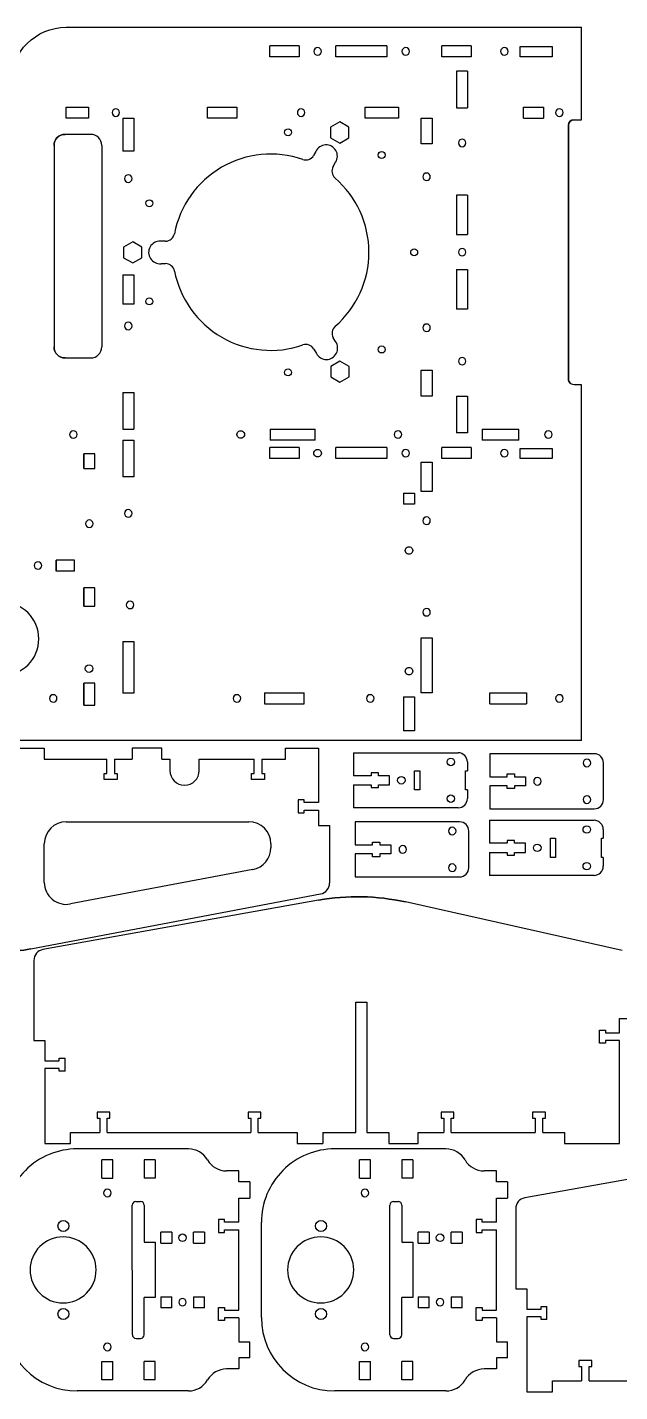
# Model space of a CAD drawing. Header units: millimetres. Extents: x -1257 to 978, y -2415 to -15.
# Drawn here: x -766 to -443, y -2415 to -1671 of the extents above; entities that cross this region are included whole.
import ezdxf

# ---------------------------------------------------------------- set-up
doc = ezdxf.new("R2010")
doc.units = ezdxf.units.MM
doc.layers.get('0').update_dxf_attribs({"lineweight": 70})

msp = doc.modelspace()

# ---------------------------------------------------------------- linework, layer by layer
at = {"color": 7, "lineweight": -3}
for p, q in [((-744.67, -1670.84), (-463.77, -1670.84)), ((-463.77, -1721.21), (-463.77, -1670.84)), ((-633.56, -1686.94), (-633.56, -1680.96)), ((-617.57, -1680.96), (-633.56, -1680.96)), ((-617.57, -1680.96), (-617.57, -1686.94)), ((-597.57, -1686.94), (-597.57, -1680.96)), ((-569.83, -1680.96), (-597.57, -1680.96)), ((-569.83, -1680.96), (-569.83, -1686.96)), ((-539.83, -1686.96), (-539.83, -1680.96)), ((-523.83, -1680.96), (-539.83, -1680.96)), ((-523.83, -1680.96), (-523.83, -1686.96)), ((-633.56, -1686.96), (-633.56, -1686.94)), ((-617.57, -1686.96), (-633.56, -1686.96)), ((-617.57, -1686.94), (-617.57, -1686.96)), ((-597.57, -1686.96), (-597.57, -1686.94)), ((-592.29, -1686.96), (-597.57, -1686.96)), ((-569.83, -1686.96), (-592.29, -1686.96)), ((-523.83, -1686.96), (-539.83, -1686.96)), ((-497.12, -1686.96), (-497.12, -1681.37)), ((-497.12, -1681.37), (-479.78, -1681.37)), ((-479.78, -1686.96), (-497.12, -1686.96)), ((-479.78, -1681.37), (-479.78, -1686.96)), ((-531.78, -1694.71), (-531.78, -1714.71)), ((-525.78, -1694.71), (-531.78, -1694.71)), ((-525.78, -1694.71), (-525.78, -1714.71)), ((-744.56, -1714.34), (-732.56, -1714.34)), ((-744.56, -1720.34), (-744.56, -1714.34)), ((-744.56, -1720.34), (-744.56, -1714.34)), ((-732.56, -1714.34), (-732.56, -1720.34)), ((-667.56, -1720.34), (-667.56, -1714.34)), ((-667.56, -1714.34), (-651.56, -1714.34)), ((-667.56, -1720.34), (-667.56, -1714.34)), ((-651.56, -1714.34), (-651.56, -1720.34)), ((-581.56, -1720.34), (-581.56, -1714.34)), ((-581.56, -1714.34), (-563.56, -1714.34)), ((-581.56, -1720.34), (-581.56, -1714.34)), ((-563.56, -1714.34), (-563.56, -1720.34)), ((-531.78, -1714.71), (-525.78, -1714.71)), ((-531.78, -1714.71), (-525.78, -1714.71)), ((-495.41, -1720.34), (-495.41, -1714.34)), ((-495.41, -1714.34), (-484.41, -1714.34)), ((-495.41, -1720.34), (-495.41, -1714.34)), ((-484.41, -1714.34), (-484.41, -1720.34)), ((-732.56, -1720.34), (-744.56, -1720.34)), ((-713.78, -1720.34), (-713.78, -1738.34)), ((-713.78, -1720.34), (-707.78, -1720.34)), ((-713.78, -1720.34), (-713.78, -1720.88)), ((-713.78, -1720.88), (-713.78, -1738.34)), ((-707.78, -1720.34), (-707.78, -1738.34)), ((-651.56, -1720.34), (-667.56, -1720.34)), ((-595.53, -1722.45), (-600.53, -1725.34)), ((-600.53, -1725.34), (-600.53, -1731.11)), ((-600.53, -1725.34), (-600.53, -1731.11)), ((-590.53, -1725.34), (-595.53, -1722.45)), ((-590.53, -1731.11), (-590.53, -1725.34)), ((-563.56, -1720.34), (-581.56, -1720.34)), ((-551.17, -1734.34), (-551.17, -1720.34)), ((-551.17, -1720.34), (-545.17, -1720.34)), ((-551.17, -1734.34), (-551.17, -1720.34)), ((-545.17, -1720.34), (-545.17, -1734.34)), ((-495.41, -1720.34), (-484.41, -1720.34)), ((-470.77, -1862.69), (-470.77, -1724.21)), ((-470.77, -1724.21), (-470.77, -1862.69)), ((-467.77, -1721.21), (-463.77, -1721.21)), ((-731.25, -1729.23), (-745.25, -1729.23)), ((-600.53, -1731.11), (-595.53, -1734)), ((-595.53, -1734), (-590.53, -1731.11)), ((-751.25, -1735.23), (-751.25, -1845.06)), ((-751.24, -1735.23), (-751.24, -1845.06)), ((-725.25, -1735.23), (-725.25, -1845.06)), ((-707.78, -1738.34), (-713.78, -1738.34)), ((-608.54, -1738.54), (-609.75, -1740.65)), ((-608.56, -1738.53), (-608.54, -1738.54)), ((-545.17, -1734.34), (-551.17, -1734.34)), ((-599.12, -1746.75), (-597.75, -1744.37)), ((-531.78, -1762.29), (-531.78, -1783.84)), ((-525.78, -1762.29), (-531.78, -1762.29)), ((-525.78, -1762.29), (-525.78, -1783.84)), ((-531.78, -1783.84), (-525.78, -1783.84)), ((-531.78, -1783.84), (-525.78, -1783.84)), ((-708.33, -1787.78), (-713.33, -1790.67)), ((-713.33, -1790.67), (-713.33, -1796.44)), ((-713.33, -1790.67), (-713.33, -1796.44)), ((-703.33, -1790.67), (-708.33, -1787.78)), ((-703.33, -1796.44), (-703.33, -1790.67)), ((-690.53, -1787.42), (-693.28, -1787.42)), ((-713.33, -1796.44), (-708.33, -1799.33)), ((-708.33, -1799.33), (-703.33, -1796.44)), ((-692.93, -1799.68), (-690.5, -1799.68)), ((-692.93, -1799.7), (-692.93, -1799.68)), ((-713.78, -1805.84), (-713.78, -1821.84)), ((-713.78, -1805.84), (-707.78, -1805.84)), ((-713.78, -1805.84), (-713.78, -1821.84)), ((-707.78, -1805.84), (-707.78, -1821.84)), ((-531.78, -1802.95), (-531.78, -1824.57)), ((-531.78, -1802.95), (-525.78, -1802.95)), ((-531.78, -1802.95), (-525.78, -1802.95)), ((-525.78, -1802.95), (-525.78, -1824.57)), ((-707.78, -1821.84), (-713.78, -1821.84)), ((-525.78, -1824.57), (-531.78, -1824.57)), ((-597.79, -1842.2), (-599.01, -1840.1)), ((-597.78, -1842.19), (-597.79, -1842.2)), ((-745.25, -1851.06), (-731.25, -1851.06)), ((-609.61, -1846.25), (-608.23, -1848.63)), ((-595.39, -1852.81), (-600.39, -1855.7)), ((-600.39, -1855.7), (-600.39, -1861.47)), ((-600.39, -1855.7), (-600.39, -1861.47)), ((-590.39, -1855.7), (-595.39, -1852.81)), ((-590.39, -1861.47), (-590.39, -1855.7)), ((-551.17, -1871.84), (-551.17, -1857.84)), ((-551.17, -1857.84), (-545.17, -1857.84)), ((-551.17, -1871.84), (-551.17, -1857.84)), ((-545.17, -1857.84), (-545.17, -1871.84)), ((-600.39, -1861.47), (-595.39, -1864.36)), ((-595.39, -1864.36), (-590.39, -1861.47)), ((-463.77, -1865.69), (-467.77, -1865.69)), ((-463.77, -2059.7), (-463.77, -1865.69)), ((-713.78, -1869.84), (-713.78, -1889.84)), ((-713.78, -1869.84), (-707.78, -1869.84)), ((-713.78, -1869.84), (-713.78, -1889.84)), ((-707.78, -1869.84), (-707.78, -1889.84)), ((-545.17, -1871.84), (-551.17, -1871.84)), ((-531.78, -1871.95), (-531.78, -1891.95)), ((-531.78, -1871.95), (-525.78, -1871.95)), ((-531.78, -1871.95), (-525.78, -1871.95)), ((-525.78, -1871.95), (-525.78, -1891.95)), ((-713.78, -1889.84), (-707.78, -1889.84)), ((-713.78, -1895.84), (-713.78, -1915.84)), ((-713.78, -1895.84), (-707.78, -1895.84)), ((-713.78, -1895.84), (-713.78, -1915.84)), ((-707.78, -1895.84), (-707.78, -1915.84)), ((-633.48, -1889.84), (-608.89, -1889.84)), ((-633.48, -1889.84), (-633.48, -1891.72)), ((-633.48, -1891.72), (-633.48, -1895.84)), ((-608.89, -1895.84), (-633.48, -1895.84)), ((-608.89, -1893.3), (-608.89, -1889.84)), ((-608.89, -1895.84), (-608.89, -1893.3)), ((-525.78, -1891.95), (-531.78, -1891.95)), ((-517.78, -1889.84), (-497.78, -1889.84)), ((-517.78, -1889.84), (-517.78, -1895.84)), ((-497.78, -1895.84), (-517.78, -1895.84)), ((-497.78, -1895.84), (-497.78, -1889.84)), ((-735.02, -1903.44), (-735.02, -1911.44)), ((-729.02, -1903.44), (-735.02, -1903.44)), ((-735.02, -1911.44), (-735.02, -1903.44)), ((-729.02, -1911.44), (-729.02, -1903.44)), ((-617.57, -1899.98), (-633.56, -1899.98)), ((-633.56, -1905.96), (-633.56, -1899.98)), ((-617.57, -1899.98), (-617.57, -1905.96)), ((-597.57, -1905.96), (-597.57, -1899.98)), ((-569.83, -1899.98), (-597.57, -1899.98)), ((-569.83, -1899.98), (-569.83, -1905.98)), ((-539.83, -1905.98), (-539.83, -1899.98)), ((-523.83, -1899.98), (-539.83, -1899.98)), ((-523.83, -1899.98), (-523.83, -1905.98)), ((-497.12, -1905.98), (-497.12, -1900.39)), ((-497.12, -1900.39), (-479.78, -1900.39)), ((-479.78, -1900.39), (-479.78, -1905.98)), ((-735.02, -1911.44), (-729.02, -1911.44)), ((-633.56, -1905.98), (-633.56, -1905.96)), ((-617.57, -1905.98), (-633.56, -1905.98)), ((-617.57, -1905.96), (-617.57, -1905.98)), ((-597.57, -1905.98), (-597.57, -1905.96)), ((-592.29, -1905.98), (-597.57, -1905.98)), ((-569.83, -1905.98), (-592.29, -1905.98)), ((-551.17, -1923.84), (-551.17, -1907.84)), ((-551.17, -1907.84), (-545.17, -1907.84)), ((-551.17, -1923.84), (-551.17, -1907.84)), ((-545.17, -1907.84), (-545.17, -1923.84)), ((-523.83, -1905.98), (-539.83, -1905.98)), ((-479.78, -1905.98), (-497.12, -1905.98)), ((-707.78, -1915.84), (-713.78, -1915.84)), ((-560.77, -1924.77), (-560.77, -1930.77)), ((-560.77, -1924.77), (-554.77, -1924.77)), ((-560.77, -1924.77), (-554.77, -1924.77)), ((-554.77, -1924.77), (-554.77, -1930.77)), ((-545.17, -1923.84), (-551.17, -1923.84)), ((-554.77, -1930.77), (-560.77, -1930.77)), ((-750.02, -1961.24), (-750.02, -1967.24)), ((-740.16, -1961.24), (-750.02, -1961.24)), ((-750.02, -1967.24), (-750.02, -1961.24)), ((-740.16, -1967.24), (-740.16, -1961.24)), ((-740.16, -1967.24), (-750.02, -1967.24)), ((-735.02, -1976.44), (-735.02, -1986.44)), ((-729.02, -1976.44), (-735.02, -1976.44)), ((-735.02, -1986.44), (-735.02, -1976.44)), ((-729.02, -1986.44), (-729.02, -1976.44)), ((-735.02, -1986.44), (-729.02, -1986.44)), ((-713.78, -2005.7), (-713.78, -2033.84)), ((-713.78, -2005.7), (-707.78, -2005.7)), ((-713.78, -2005.7), (-713.78, -2033.84)), ((-707.78, -2005.7), (-707.78, -2033.84)), ((-551.17, -2033.7), (-551.17, -2003.7)), ((-551.17, -2003.7), (-545.17, -2003.7)), ((-551.17, -2033.7), (-551.17, -2003.7)), ((-545.17, -2003.7), (-545.17, -2033.7)), ((-735.02, -2028.44), (-735.02, -2040.44)), ((-729.02, -2028.44), (-735.02, -2028.44)), ((-735.02, -2040.44), (-735.02, -2028.44)), ((-729.02, -2040.44), (-729.02, -2028.44)), ((-707.78, -2033.84), (-713.78, -2033.84)), ((-636.48, -2033.7), (-636.48, -2039.7)), ((-636.48, -2033.7), (-614.89, -2033.7)), ((-614.89, -2039.7), (-614.89, -2033.7)), ((-560.77, -2035.9), (-560.77, -2054.28)), ((-560.77, -2035.9), (-554.77, -2035.9)), ((-560.77, -2035.9), (-554.77, -2035.9)), ((-554.77, -2035.9), (-554.77, -2054.28)), ((-545.17, -2033.7), (-551.17, -2033.7)), ((-513.77, -2039.7), (-513.77, -2033.7)), ((-513.77, -2033.7), (-493.78, -2033.7)), ((-493.78, -2033.7), (-493.78, -2039.7)), ((-735.02, -2040.44), (-729.02, -2040.44)), ((-636.48, -2039.7), (-614.89, -2039.7)), ((-513.77, -2039.7), (-493.78, -2039.7)), ((-463.77, -2059.7), (-911.17, -2059.7)), ((-554.77, -2054.28), (-560.77, -2054.28)), ((-776.58, -2063.89), (-756.58, -2063.89)), ((-756.58, -2063.89), (-756.58, -2069.89)), ((-692.58, -2063.89), (-708.58, -2063.89)), ((-708.58, -2063.89), (-708.58, -2069.89)), ((-692.58, -2069.89), (-692.58, -2063.89)), ((-625.08, -2063.89), (-607.08, -2063.89)), ((-625.08, -2069.89), (-625.08, -2063.89)), ((-607.08, -2063.89), (-607.08, -2093.51)), ((-587.93, -2066.34), (-530.93, -2066.34)), ((-587.93, -2066.34), (-587.93, -2078.84)), ((-456.72, -2066.85), (-513.72, -2066.85)), ((-513.72, -2066.85), (-513.72, -2079.35)), ((-756.58, -2069.89), (-722.45, -2069.89)), ((-722.45, -2077.69), (-722.45, -2069.89)), ((-718.35, -2069.89), (-708.58, -2069.89)), ((-718.35, -2069.89), (-718.35, -2077.69)), ((-692.58, -2069.89), (-688.08, -2069.89)), ((-688.08, -2069.89), (-688.08, -2076.03)), ((-672.08, -2069.89), (-642.13, -2069.89)), ((-672.08, -2076.03), (-672.08, -2069.89)), ((-642.13, -2077.69), (-642.13, -2069.89)), ((-638.03, -2069.89), (-638.03, -2077.69)), ((-638.03, -2069.89), (-625.08, -2069.89)), ((-525.93, -2071.34), (-525.93, -2076.09)), ((-451.72, -2091.85), (-451.72, -2071.85)), ((-723.9, -2080.89), (-723.9, -2077.69)), ((-723.9, -2077.69), (-722.45, -2077.69)), ((-716.9, -2080.89), (-723.9, -2080.89)), ((-718.35, -2077.69), (-716.9, -2077.69)), ((-716.9, -2077.69), (-716.9, -2080.89)), ((-643.58, -2080.89), (-643.58, -2077.69)), ((-643.58, -2077.69), (-642.13, -2077.69)), ((-636.58, -2080.89), (-643.58, -2080.89)), ((-638.03, -2077.69), (-636.58, -2077.69)), ((-636.58, -2077.69), (-636.58, -2080.89)), ((-578.42, -2078.84), (-587.93, -2078.84)), ((-578.42, -2077.34), (-578.42, -2078.84)), ((-574.42, -2077.34), (-578.42, -2077.34)), ((-574.42, -2078.84), (-574.42, -2077.34)), ((-568.42, -2078.84), (-574.42, -2078.84)), ((-568.42, -2083.84), (-568.42, -2078.84)), ((-554.73, -2076.09), (-551.93, -2076.09)), ((-554.73, -2086.59), (-554.73, -2076.09)), ((-551.93, -2076.09), (-551.93, -2086.59)), ((-526.93, -2086.59), (-526.93, -2076.09)), ((-526.93, -2076.09), (-525.93, -2076.09)), ((-513.72, -2079.35), (-504.21, -2079.35)), ((-504.21, -2079.35), (-504.21, -2077.85)), ((-504.21, -2077.85), (-500.21, -2077.85)), ((-500.21, -2077.85), (-500.21, -2079.35)), ((-500.21, -2079.35), (-494.21, -2079.35)), ((-494.21, -2079.35), (-494.21, -2084.35)), ((-587.93, -2083.84), (-578.42, -2083.84)), ((-587.93, -2083.84), (-587.93, -2096.34)), ((-578.42, -2083.84), (-578.42, -2085.34)), ((-578.42, -2085.34), (-574.42, -2085.34)), ((-574.42, -2083.84), (-568.42, -2083.84)), ((-574.42, -2085.34), (-574.42, -2083.84)), ((-551.93, -2086.59), (-554.73, -2086.59)), ((-525.93, -2086.59), (-526.93, -2086.59)), ((-525.93, -2086.59), (-525.93, -2091.34)), ((-504.21, -2084.35), (-513.72, -2084.35)), ((-513.72, -2084.35), (-513.72, -2096.85)), ((-504.21, -2085.85), (-504.21, -2084.35)), ((-500.21, -2085.85), (-504.21, -2085.85)), ((-494.21, -2084.35), (-500.21, -2084.35)), ((-500.21, -2084.35), (-500.21, -2085.85)), ((-618.08, -2092.06), (-618.08, -2099.06)), ((-614.88, -2092.06), (-618.08, -2092.06)), ((-614.88, -2093.51), (-614.88, -2092.06)), ((-607.08, -2093.51), (-614.88, -2093.51)), ((-530.93, -2096.34), (-587.93, -2096.34)), ((-513.72, -2096.85), (-456.72, -2096.85)), ((-744.58, -2103.89), (-692.27, -2103.89)), ((-692.27, -2103.89), (-666.42, -2103.89)), ((-666.42, -2103.89), (-645.08, -2103.89)), ((-618.08, -2099.06), (-614.88, -2099.06)), ((-614.88, -2097.61), (-607.08, -2097.61)), ((-614.88, -2099.06), (-614.88, -2097.61)), ((-607.08, -2097.61), (-607.08, -2105.89)), ((-530.13, -2103.97), (-587.13, -2103.97)), ((-587.13, -2103.97), (-587.13, -2116.47)), ((-513.82, -2103.15), (-456.82, -2103.15)), ((-513.82, -2103.15), (-513.82, -2115.65)), ((-607.08, -2105.89), (-601.08, -2105.89)), ((-601.08, -2105.89), (-601.08, -2137.37)), ((-525.13, -2128.97), (-525.13, -2108.97)), ((-451.82, -2108.15), (-451.82, -2112.9)), ((-756.58, -2136.96), (-756.58, -2115.89)), ((-633.08, -2115.89), (-633.08, -2118.11)), ((-587.13, -2116.47), (-577.62, -2116.47)), ((-577.62, -2116.47), (-577.62, -2114.97)), ((-577.62, -2114.97), (-573.62, -2114.97)), ((-573.62, -2114.97), (-573.62, -2116.47)), ((-573.62, -2116.47), (-567.62, -2116.47)), ((-567.62, -2116.47), (-567.62, -2121.47)), ((-504.31, -2115.65), (-513.82, -2115.65)), ((-504.31, -2114.15), (-504.31, -2115.65)), ((-500.31, -2114.15), (-504.31, -2114.15)), ((-500.31, -2115.65), (-500.31, -2114.15)), ((-494.31, -2115.65), (-500.31, -2115.65)), ((-494.31, -2120.65), (-494.31, -2115.65)), ((-480.62, -2112.9), (-477.82, -2112.9)), ((-480.62, -2123.4), (-480.62, -2112.9)), ((-477.82, -2112.9), (-477.82, -2123.4)), ((-452.82, -2123.4), (-452.82, -2112.9)), ((-452.82, -2112.9), (-451.82, -2112.9)), ((-577.62, -2121.47), (-587.13, -2121.47)), ((-587.13, -2121.47), (-587.13, -2133.97)), ((-577.62, -2122.97), (-577.62, -2121.47)), ((-573.62, -2122.97), (-577.62, -2122.97)), ((-567.62, -2121.47), (-573.62, -2121.47)), ((-573.62, -2121.47), (-573.62, -2122.97)), ((-513.82, -2120.65), (-504.31, -2120.65)), ((-513.82, -2120.65), (-513.82, -2133.15)), ((-504.31, -2120.65), (-504.31, -2122.15)), ((-504.31, -2122.15), (-500.31, -2122.15)), ((-500.31, -2120.65), (-494.31, -2120.65)), ((-500.31, -2122.15), (-500.31, -2120.65)), ((-477.82, -2123.4), (-480.62, -2123.4)), ((-451.82, -2123.4), (-452.82, -2123.4)), ((-451.82, -2123.4), (-451.82, -2128.15)), ((-642.85, -2129.9), (-742.35, -2148.75)), ((-587.13, -2133.97), (-530.13, -2133.97)), ((-456.82, -2133.15), (-513.82, -2133.15)), ((-763.87, -2173.18), (-605.96, -2143.27)), ((-763.87, -2173.18), (-605.96, -2143.27)), ((-607.02, -2146.66), (-757.32, -2173.58)), ((-607.02, -2146.66), (-757.32, -2173.58)), ((-441.6, -2174.03), (-559.72, -2147.67)), ((-441.6, -2174.03), (-559.72, -2147.67)), ((-762.26, -2179.49), (-762.26, -2223.13)), ((-586.76, -2273.24), (-586.76, -2202.35)), ((-586.76, -2202.35), (-580.76, -2202.35)), ((-580.76, -2202.35), (-580.76, -2273.24)), ((-442.9, -2219.08), (-442.9, -2211.13)), ((-442.9, -2211.13), (-436.9, -2211.13)), ((-762.26, -2223.13), (-756.26, -2223.13)), ((-756.26, -2223.13), (-756.26, -2234.26)), ((-453.9, -2224.63), (-453.9, -2217.63)), ((-453.9, -2217.63), (-450.7, -2217.63)), ((-450.7, -2217.63), (-450.7, -2219.08)), ((-450.7, -2219.08), (-442.9, -2219.08)), ((-442.9, -2223.18), (-450.7, -2223.18)), ((-442.9, -2223.18), (-450.7, -2223.18)), ((-450.7, -2223.18), (-450.7, -2224.63)), ((-442.9, -2279.24), (-442.9, -2223.18)), ((-450.7, -2224.63), (-453.9, -2224.63)), ((-450.7, -2224.63), (-453.9, -2224.63)), ((-756.26, -2234.26), (-748.46, -2234.26)), ((-748.46, -2238.36), (-756.26, -2238.36)), ((-748.46, -2238.36), (-756.26, -2238.36)), ((-756.26, -2238.36), (-756.26, -2279.24)), ((-748.46, -2234.26), (-748.46, -2232.81)), ((-748.46, -2232.81), (-745.26, -2232.81)), ((-748.46, -2239.81), (-748.46, -2238.36)), ((-745.26, -2239.81), (-745.26, -2232.81)), ((-745.26, -2239.81), (-748.46, -2239.81)), ((-745.26, -2239.81), (-748.46, -2239.81)), ((-727.76, -2262.24), (-727.76, -2265.44)), ((-720.76, -2262.24), (-727.76, -2262.24)), ((-727.76, -2265.44), (-726.31, -2265.44)), ((-727.76, -2265.44), (-726.31, -2265.44)), ((-726.31, -2265.44), (-726.31, -2273.24)), ((-722.21, -2265.44), (-720.76, -2265.44)), ((-722.21, -2265.44), (-720.76, -2265.44)), ((-722.21, -2273.24), (-722.21, -2265.44)), ((-720.76, -2265.44), (-720.76, -2262.24)), ((-645.44, -2262.24), (-645.44, -2265.44)), ((-638.44, -2262.24), (-645.44, -2262.24)), ((-645.44, -2265.44), (-643.99, -2265.44)), ((-645.44, -2265.44), (-643.99, -2265.44)), ((-643.99, -2265.44), (-643.99, -2273.24)), ((-639.89, -2265.44), (-638.44, -2265.44)), ((-639.89, -2265.44), (-638.44, -2265.44)), ((-639.89, -2273.24), (-639.89, -2265.44)), ((-638.44, -2265.44), (-638.44, -2262.24)), ((-540.26, -2262.24), (-540.26, -2265.44)), ((-533.26, -2262.24), (-540.26, -2262.24)), ((-540.26, -2265.44), (-538.81, -2265.44)), ((-540.26, -2265.44), (-538.81, -2265.44)), ((-538.81, -2265.44), (-538.81, -2273.24)), ((-534.71, -2265.44), (-533.26, -2265.44)), ((-534.71, -2265.44), (-533.26, -2265.44)), ((-534.71, -2273.24), (-534.71, -2265.44)), ((-533.26, -2265.44), (-533.26, -2262.24)), ((-490.4, -2262.24), (-490.4, -2265.44)), ((-483.4, -2262.24), (-490.4, -2262.24)), ((-490.4, -2265.44), (-488.95, -2265.44)), ((-490.4, -2265.44), (-488.95, -2265.44)), ((-488.95, -2265.44), (-488.95, -2273.24)), ((-484.85, -2265.44), (-483.4, -2265.44)), ((-484.85, -2265.44), (-483.4, -2265.44)), ((-484.85, -2273.24), (-484.85, -2265.44)), ((-483.4, -2265.44), (-483.4, -2262.24)), ((-742.26, -2279.24), (-742.26, -2273.24)), ((-742.26, -2273.24), (-726.31, -2273.24)), ((-722.21, -2273.24), (-643.99, -2273.24)), ((-639.89, -2273.24), (-618.76, -2273.24)), ((-618.76, -2273.24), (-618.76, -2279.24)), ((-604.76, -2273.24), (-604.76, -2279.24)), ((-604.76, -2273.24), (-586.76, -2273.24)), ((-580.76, -2273.24), (-568.76, -2273.24)), ((-568.76, -2273.24), (-568.76, -2279.24)), ((-552.76, -2279.24), (-552.76, -2273.24)), ((-552.76, -2273.24), (-538.81, -2273.24)), ((-534.71, -2273.24), (-488.95, -2273.24)), ((-484.85, -2273.24), (-472.9, -2273.24)), ((-472.9, -2273.24), (-472.9, -2279.24)), ((-756.26, -2279.24), (-742.26, -2279.24)), ((-678, -2282.27), (-738.61, -2282.27)), ((-618.76, -2279.24), (-604.76, -2279.24)), ((-537.6, -2282.27), (-598.21, -2282.27)), ((-568.76, -2279.24), (-552.76, -2279.24)), ((-344.34, -2282.05), (-494.64, -2308.97)), ((-344.34, -2282.05), (-494.64, -2308.97)), ((-472.9, -2279.24), (-442.9, -2279.24)), ((-725.18, -2298.27), (-725.18, -2288.27)), ((-719.18, -2288.27), (-725.18, -2288.27)), ((-719.18, -2298.27), (-719.18, -2288.27)), ((-702.08, -2288.27), (-702.08, -2298.27)), ((-696.08, -2288.27), (-702.08, -2288.27)), ((-696.08, -2288.27), (-696.08, -2298.27)), ((-584.78, -2298.27), (-584.78, -2288.27)), ((-578.78, -2288.27), (-584.78, -2288.27)), ((-578.78, -2298.27), (-578.78, -2288.27)), ((-561.68, -2288.27), (-561.68, -2298.27)), ((-555.68, -2288.27), (-561.68, -2288.27)), ((-555.68, -2288.27), (-555.68, -2298.27)), ((-725.18, -2298.27), (-719.18, -2298.27)), ((-696.08, -2298.27), (-702.08, -2298.27)), ((-650.53, -2294.27), (-657.22, -2294.27)), ((-650.53, -2300.27), (-650.53, -2294.27)), ((-584.78, -2298.27), (-578.78, -2298.27)), ((-555.68, -2298.27), (-561.68, -2298.27)), ((-510.13, -2294.27), (-516.82, -2294.27)), ((-510.13, -2300.27), (-510.13, -2294.27)), ((-644.53, -2300.27), (-650.53, -2300.27)), ((-644.53, -2300.27), (-644.53, -2309.13)), ((-504.13, -2300.27), (-510.13, -2300.27)), ((-504.13, -2300.27), (-504.13, -2309.13)), ((-708.57, -2383.54), (-708.58, -2312.97)), ((-706.58, -2310.96), (-704.08, -2310.96)), ((-702.08, -2312.96), (-702.08, -2333.2)), ((-650.53, -2322.21), (-650.53, -2309.13)), ((-650.53, -2309.13), (-644.53, -2309.13)), ((-568.17, -2383.54), (-568.18, -2312.97)), ((-566.18, -2310.96), (-563.68, -2310.96)), ((-561.68, -2312.96), (-561.68, -2333.2)), ((-510.13, -2322.21), (-510.13, -2309.13)), ((-510.13, -2309.13), (-504.13, -2309.13)), ((-499.58, -2314.88), (-499.58, -2358.52)), ((-693.08, -2333.68), (-693.08, -2327.68)), ((-687.08, -2327.68), (-693.08, -2327.68)), ((-687.08, -2327.68), (-687.08, -2333.68)), ((-675.17, -2333.67), (-675.17, -2327.67)), ((-669.17, -2327.67), (-675.17, -2327.67)), ((-669.17, -2327.67), (-669.17, -2333.67)), ((-661.53, -2320.76), (-661.53, -2327.76)), ((-658.33, -2320.76), (-661.53, -2320.76)), ((-661.53, -2327.76), (-658.33, -2327.76)), ((-658.33, -2322.21), (-658.33, -2320.76)), ((-650.53, -2322.21), (-658.33, -2322.21)), ((-658.33, -2326.31), (-650.53, -2326.31)), ((-658.33, -2327.76), (-658.33, -2326.31)), ((-650.52, -2370.19), (-650.53, -2326.31)), ((-638.21, -2374.24), (-638.21, -2322.27)), ((-552.68, -2333.68), (-552.68, -2327.68)), ((-546.68, -2327.68), (-552.68, -2327.68)), ((-546.68, -2327.68), (-546.68, -2333.68)), ((-534.77, -2333.67), (-534.77, -2327.67)), ((-528.77, -2327.67), (-534.77, -2327.67)), ((-528.77, -2327.67), (-528.77, -2333.67)), ((-521.13, -2320.76), (-521.13, -2327.76)), ((-517.93, -2320.76), (-521.13, -2320.76)), ((-521.13, -2327.76), (-517.93, -2327.76)), ((-517.93, -2322.21), (-517.93, -2320.76)), ((-510.13, -2322.21), (-517.93, -2322.21)), ((-517.93, -2326.31), (-510.13, -2326.31)), ((-517.93, -2327.76), (-517.93, -2326.31)), ((-510.12, -2370.19), (-510.13, -2326.31)), ((-702.08, -2333.2), (-696.08, -2333.2)), ((-696.08, -2333.2), (-696.07, -2363.31)), ((-693.08, -2333.68), (-687.08, -2333.68)), ((-675.17, -2333.67), (-669.17, -2333.67)), ((-561.68, -2333.2), (-555.68, -2333.2)), ((-555.68, -2333.2), (-555.67, -2363.31)), ((-552.68, -2333.68), (-546.68, -2333.68)), ((-534.77, -2333.67), (-528.77, -2333.67)), ((-696.07, -2363.31), (-702.07, -2363.31)), ((-702.07, -2383.54), (-702.07, -2363.31)), ((-693.07, -2362.83), (-693.07, -2368.83)), ((-693.07, -2362.83), (-687.07, -2362.83)), ((-687.07, -2368.83), (-687.07, -2362.83)), ((-675.17, -2362.83), (-675.17, -2368.83)), ((-675.17, -2362.83), (-669.17, -2362.83)), ((-669.17, -2368.83), (-669.17, -2362.83)), ((-555.67, -2363.31), (-561.67, -2363.31)), ((-561.67, -2383.54), (-561.67, -2363.31)), ((-552.67, -2362.83), (-552.67, -2368.83)), ((-552.67, -2362.83), (-546.67, -2362.83)), ((-546.67, -2368.83), (-546.67, -2362.83)), ((-534.77, -2362.83), (-534.77, -2368.83)), ((-534.77, -2362.83), (-528.77, -2362.83)), ((-528.77, -2368.83), (-528.77, -2362.83)), ((-499.58, -2358.52), (-493.58, -2358.52)), ((-493.58, -2358.52), (-493.58, -2369.65)), ((-687.07, -2368.83), (-693.07, -2368.83)), ((-669.17, -2368.83), (-675.17, -2368.83)), ((-661.52, -2375.74), (-661.52, -2368.74)), ((-661.52, -2368.74), (-658.32, -2368.74)), ((-658.32, -2368.74), (-658.32, -2370.19)), ((-658.32, -2370.19), (-650.52, -2370.19)), ((-546.67, -2368.83), (-552.67, -2368.83)), ((-528.77, -2368.83), (-534.77, -2368.83)), ((-521.12, -2375.74), (-521.12, -2368.74)), ((-521.12, -2368.74), (-517.92, -2368.74)), ((-517.92, -2368.74), (-517.92, -2370.19)), ((-517.92, -2370.19), (-510.12, -2370.19)), ((-493.58, -2369.65), (-485.78, -2369.65)), ((-485.78, -2369.65), (-485.78, -2368.2)), ((-485.78, -2368.2), (-482.58, -2368.2)), ((-482.58, -2375.2), (-482.58, -2368.2)), ((-658.32, -2375.74), (-661.52, -2375.74)), ((-650.52, -2374.29), (-658.32, -2374.29)), ((-658.32, -2374.29), (-658.32, -2375.74)), ((-650.52, -2374.29), (-650.52, -2387.37)), ((-517.92, -2375.74), (-521.12, -2375.74)), ((-510.12, -2374.29), (-517.92, -2374.29)), ((-517.92, -2374.29), (-517.92, -2375.74)), ((-510.12, -2374.29), (-510.12, -2387.37)), ((-485.78, -2373.75), (-493.58, -2373.75)), ((-485.78, -2373.75), (-493.58, -2373.75)), ((-493.58, -2373.75), (-493.58, -2414.63)), ((-485.78, -2375.2), (-485.78, -2373.75)), ((-482.58, -2375.2), (-485.78, -2375.2)), ((-482.58, -2375.2), (-485.78, -2375.2)), ((-706.57, -2385.54), (-704.07, -2385.54)), ((-650.52, -2387.37), (-644.52, -2387.37)), ((-644.52, -2396.24), (-644.52, -2387.37)), ((-566.17, -2385.54), (-563.67, -2385.54)), ((-510.12, -2387.37), (-504.12, -2387.37)), ((-504.12, -2396.24), (-504.12, -2387.37)), ((-725.17, -2408.24), (-725.17, -2398.24)), ((-725.17, -2398.24), (-719.17, -2398.24)), ((-719.17, -2408.24), (-719.17, -2398.24)), ((-702.07, -2408.24), (-702.07, -2398.24)), ((-696.07, -2398.24), (-702.07, -2398.24)), ((-696.07, -2408.24), (-696.07, -2398.24)), ((-650.52, -2402.24), (-657.21, -2402.24)), ((-650.52, -2396.24), (-650.52, -2402.24)), ((-644.52, -2396.24), (-650.52, -2396.24)), ((-584.77, -2408.24), (-584.77, -2398.24)), ((-584.77, -2398.24), (-578.77, -2398.24)), ((-578.77, -2408.24), (-578.77, -2398.24)), ((-561.67, -2408.24), (-561.67, -2398.24)), ((-555.67, -2398.24), (-561.67, -2398.24)), ((-555.67, -2408.24), (-555.67, -2398.24)), ((-510.12, -2402.24), (-516.81, -2402.24)), ((-510.12, -2396.24), (-510.12, -2402.24)), ((-504.12, -2396.24), (-510.12, -2396.24)), ((-465.08, -2397.63), (-465.08, -2400.83)), ((-458.08, -2397.63), (-465.08, -2397.63)), ((-465.08, -2400.83), (-463.63, -2400.83)), ((-465.08, -2400.83), (-463.63, -2400.83)), ((-463.63, -2400.83), (-463.63, -2408.63)), ((-459.53, -2400.83), (-458.08, -2400.83)), ((-459.53, -2400.83), (-458.08, -2400.83)), ((-459.53, -2408.63), (-459.53, -2400.83)), ((-458.08, -2400.83), (-458.08, -2397.63)), ((-719.17, -2408.24), (-725.17, -2408.24)), ((-696.07, -2408.24), (-702.07, -2408.24)), ((-578.77, -2408.24), (-584.77, -2408.24)), ((-555.67, -2408.24), (-561.67, -2408.24)), ((-479.58, -2414.63), (-479.58, -2408.63)), ((-479.58, -2408.63), (-463.63, -2408.63)), ((-459.53, -2408.63), (-381.31, -2408.63)), ((-678, -2414.24), (-738.6, -2414.24)), ((-537.6, -2414.24), (-598.2, -2414.24)), ((-493.58, -2414.63), (-479.58, -2414.63))]:
    msp.add_line(p, q, dxfattribs=at)
for centre, radius in [((-623.69, -1728.05), 1.9), ((-572.64, -1740.47), 1.9), ((-699.27, -1766.76), 1.9), ((-554.93, -1793.47), 1.9), ((-699.27, -1820.27), 1.9), ((-572.64, -1846.47), 1.9), ((-623.69, -1858.98), 1.9), ((-534.93, -2071.34), 2.05), ((-561.93, -2081.34), 2.05), ((-534.93, -2091.34), 2.05), ((-460.82, -2108.15), 2.05), ((-487.82, -2118.15), 2.05), ((-460.82, -2128.15), 2.05), ((-746.15, -2324.26), 3), ((-605.75, -2324.26), 3), ((-681.22, -2330.69), 2.05), ((-540.82, -2330.69), 2.05), ((-746.15, -2372.25), 3), ((-605.75, -2372.25), 3)]:
    msp.add_circle(centre, radius, dxfattribs=at)
at = {"color": 7, "lineweight": -3, "extrusion": (6.29224e-17, 4.80017e-15, -1)}
for centre in [(460.72, -2071.85), (487.72, -2081.85), (460.72, -2091.85), (534.13, -2108.97), (561.13, -2118.97), (534.13, -2128.97)]:
    msp.add_circle(centre, 2.05, dxfattribs=at)
at = {"color": 7, "lineweight": -3, "extrusion": (-3.31375e-16, -2.22045e-16, -1)}
for centre in [(722.18, -2306.27), (581.78, -2306.27), (681.22, -2365.81), (540.82, -2365.81), (722.17, -2390.24), (581.77, -2390.24)]:
    msp.add_circle(centre, 2.05, dxfattribs=at)
at = {"color": 7, "lineweight": -3}
for centre, radius, start, end in [((-633.09, -1793.47), 53.5, 71.04285, 169.10728), ((-633.09, -1793.47), 53.5, 71.04285, 169.10728), ((-602.95, -1741.09), 6.16, 327.81935, 155.46762), ((-614.08, -1738.15), 5, 251.04285, 330), ((-594.79, -1749.25), 5, 150, 229.10976), ((-633.09, -1793.47), 53.5, 311.04265, 49.10976), ((-690.53, -1782.42), 5, 270, 349.10728), ((-690.53, -1782.42), 5, 270, 349.10728), ((-693.52, -1793.57), 6.16, 87.81935, 275.46762), ((-693.52, -1793.57), 6.16, 87.81935, 275.46762), ((-690.5, -1804.68), 5, 11.04037, 90), ((-690.5, -1804.68), 5, 11.04037, 90), ((-633.09, -1793.47), 53.5, 191.04037, 289.10956), ((-633.09, -1793.47), 53.5, 191.04037, 289.10956), ((-594.68, -1837.6), 5, 131.04265, 210), ((-613.94, -1848.75), 5, 30, 109.10956), ((-602.79, -1845.76), 6.16, 207.81935, 35.46762), ((-530.93, -2071.34), 5, 360, 90), ((-456.72, -2071.85), 5, 0, 90), ((-680.08, -2076.03), 8, 180, 360), ((-530.93, -2091.34), 5, 270, 0), ((-456.72, -2091.85), 5, 270, 0), ((-744.58, -2115.89), 12, 90, 180), ((-645.08, -2115.89), 12, 0, 90), ((-530.13, -2108.97), 5, 0, 90), ((-456.82, -2108.15), 5, 360, 90), ((-645.08, -2118.11), 12, 280.7283, 0), ((-530.13, -2128.97), 5, 270, 0), ((-456.82, -2128.15), 5, 270, 0), ((-744.58, -2136.96), 12, 180, 280.7283), ((-738.61, -2322.27), 40, 90.00268, 180.00268), ((-678, -2294.27), 12, 30.00268, 90.00268), ((-598.21, -2322.27), 40, 90.00268, 180.00268), ((-537.6, -2294.27), 12, 30.00268, 90.00268), ((-657.22, -2282.27), 12, 210.00268, 270.00268), ((-516.82, -2282.27), 12, 210.00268, 270.00268), ((-706.58, -2312.97), 2, 90.00268, 180.00268), ((-704.08, -2312.96), 2, 0.00268, 90.00268), ((-566.18, -2312.97), 2, 90.00268, 180.00268), ((-563.68, -2312.96), 2, 0.00268, 90.00268), ((-746.3, -2348.26), 18, 0.01043, 179.99494), ((-605.9, -2348.26), 18, 0.01043, 179.99494), ((-746.3, -2348.25), 18, 180.01043, 359.99494), ((-605.9, -2348.25), 18, 180.01043, 359.99494), ((-738.61, -2374.24), 40, 180.00268, 270.00268), ((-598.21, -2374.24), 40, 180.00268, 270.00268), ((-706.57, -2383.54), 2, 180.00268, 270.00268), ((-704.07, -2383.54), 2, 270.00268, 0.00268), ((-566.17, -2383.54), 2, 180.00268, 270.00268), ((-563.67, -2383.54), 2, 270.00268, 0.00268), ((-657.21, -2414.24), 12, 90.00268, 150.00268), ((-516.81, -2414.24), 12, 90.00268, 150.00268), ((-678, -2402.24), 12, 270.00268, 330.00268), ((-537.6, -2402.24), 12, 270.00268, 330.00268)]:
    msp.add_arc(centre, radius, start, end, dxfattribs=at)
at = {"color": 7, "lineweight": -3, "extrusion": (1.91843e-33, 5.13132e-45, -1)}
msp.add_ellipse((-744.67, -1700.84), major_axis=(0, 30), ratio=1, start_param=4.712389, end_param=6.283185, dxfattribs=at)
at = {"color": 7, "lineweight": -3, "extrusion": (-2.89408e-33, 2.19808e-44, -1)}
for centre, major_axis in [((-607.56, -1683.96), (0, 2.05)), ((-559.56, -1683.96), (0, 2.05)), ((-505.77, -1683.96), (0, 2.05)), ((-717.56, -1717.34), (0, 2.05)), ((-616.56, -1717.34), (0, 2.05)), ((-475.75, -1717.34), (0, 2.05)), ((-528.78, -1733.91), (0, 2.05)), ((-710.78, -1753.34), (0, 2.05)), ((-548.17, -1752.34), (0, 2.05)), ((-528.77, -1793.41), (0, 2.05)), ((-710.78, -1833.65), (0, 2.05)), ((-548.17, -1834.65), (0, 2.05)), ((-528.77, -1852.86), (0, 2.05)), ((-740.71, -1892.84), (0, 2.05)), ((-563.78, -1892.84), (0, 2.05)), ((-481.78, -1892.84), (0, 2.05)), ((-559.56, -1902.98), (0, 2.05)), ((-505.77, -1902.98), (0, 2.05)), ((-710.79, -1935.84), (0, 2.05)), ((-732.02, -1941.44), (0, 2.05)), ((-548.17, -1939.84), (0, 2.05)), ((-760.03, -1964.24), (0, 2.05)), ((-779.55, -2004.23), (0, 20)), ((-709.83, -1985.7), (0, 2.05)), ((-548.17, -1989.7), (0, 2.05)), ((-751.71, -2036.7), (0, 2.05)), ((-651.53, -2036.7), (0, 2.05)), ((-578.84, -2036.7), (0, 2.05)), ((-475.78, -2036.7), (0, 2.05))]:
    msp.add_ellipse(centre, major_axis=major_axis, ratio=1, dxfattribs=at)
at = {"color": 7, "lineweight": -3, "extrusion": (2.13091e-33, -1.61839e-44, -1)}
msp.add_ellipse((-467.77, -1724.21), major_axis=(0, 3), ratio=1, start_param=4.712389, end_param=6.283185, dxfattribs=at)
at = {"color": 7, "lineweight": -3}
for centre, major_axis, start_param, end_param in [((-467.77, -1724.21), (0, -3), 3.141808, 4.712389), ((-745.25, -1735.23), (0, -6), 3.141593, 4.712389), ((-731.25, -1735.23), (0, -6), 1.570796, 3.141593), ((-745.25, -1845.06), (0, -6), 4.712389, 6.283185), ((-731.25, -1845.06), (0, -6), 0, 1.570796), ((-467.77, -1862.69), (0, -3), 4.712389, 5.497787), ((-607.08, -2137.37), (0, -6), 0.187244, 1.570796), ((-607.08, -2137.37), (0, -6), 0.187244, 1.570796), ((-585.86, -2264.78), (120, 0), 1.351224, 1.748008), ((-782.48, -2074.93), (0, -100), 6.152461, 6.470429), ((-756.26, -2179.49), (6, 0), 1.748008, 3.141593), ((-756.26, -2179.49), (6, 0), 1.748008, 3.141593), ((-493.58, -2314.88), (6, 0), 1.748008, 3.141593), ((-493.58, -2314.88), (6, 0), 1.748008, 3.141593)]:
    msp.add_ellipse(centre, major_axis=major_axis, ratio=1, start_param=start_param, end_param=end_param, dxfattribs=at)
at = {"color": 7, "lineweight": -3, "extrusion": (2.34743e-33, 2.46519e-32, -1)}
msp.add_ellipse((-745.24, -1735.23), major_axis=(0, 6), ratio=1, start_param=4.712389, end_param=6.283185, dxfattribs=at)
at = {"color": 7, "lineweight": -3, "extrusion": (2.3413e-33, -1.08471e-43, -1)}
msp.add_ellipse((-745.24, -1845.06), major_axis=(0, 6), ratio=1, start_param=3.141593, end_param=4.712389, dxfattribs=at)
at = {"color": 7, "lineweight": -3, "extrusion": (-3.20188e-33, 2.43179e-44, -1)}
for start_param, end_param in [(3.926991, 4.712389), (3.141593, 3.926991)]:
    msp.add_ellipse((-467.77, -1862.69), major_axis=(0, 3), ratio=1, start_param=start_param, end_param=end_param, dxfattribs=at)
at = {"color": 7, "lineweight": -3, "extrusion": (-2.89408e-33, 2.19808e-44, -1)}
for centre, start_param, end_param in [((-649.48, -1892.84), 4.712389, 7.853982), ((-649.48, -1892.84), 1.570796, 4.712389), ((-607.56, -1902.98), 4.712389, 7.853982), ((-607.56, -1902.98), 1.570796, 4.712389), ((-557.76, -1956.04), 4.712389, 7.853982), ((-557.76, -1956.04), 1.570796, 4.712389), ((-557.76, -2021.83), 4.712389, 7.853982), ((-557.76, -2021.83), 1.570796, 4.712389)]:
    msp.add_ellipse(centre, major_axis=(0, 2.05), ratio=1, start_param=start_param, end_param=end_param, dxfattribs=at)
at = {"color": 7, "lineweight": -3}
msp.add_ellipse((-732.16, -2020.44), major_axis=(0, -2.05), ratio=1, dxfattribs=at)
at = {"color": 7, "lineweight": -3, "extrusion": (-3.01944e-33, 1.87579e-42, -1)}
msp.add_ellipse((-585.86, -2264.79), major_axis=(-120, 0), ratio=1, start_param=1.393585, end_param=1.790369, dxfattribs=at)
at = {"color": 7, "lineweight": -3, "extrusion": (-6.68374e-14, -5.71334e-14, -1)}
msp.add_ellipse((-782.48, -2074.93), major_axis=(0, -100), ratio=1, start_param=6.095941, end_param=6.41391, dxfattribs=at)

doc.saveas('drawing.dxf')
